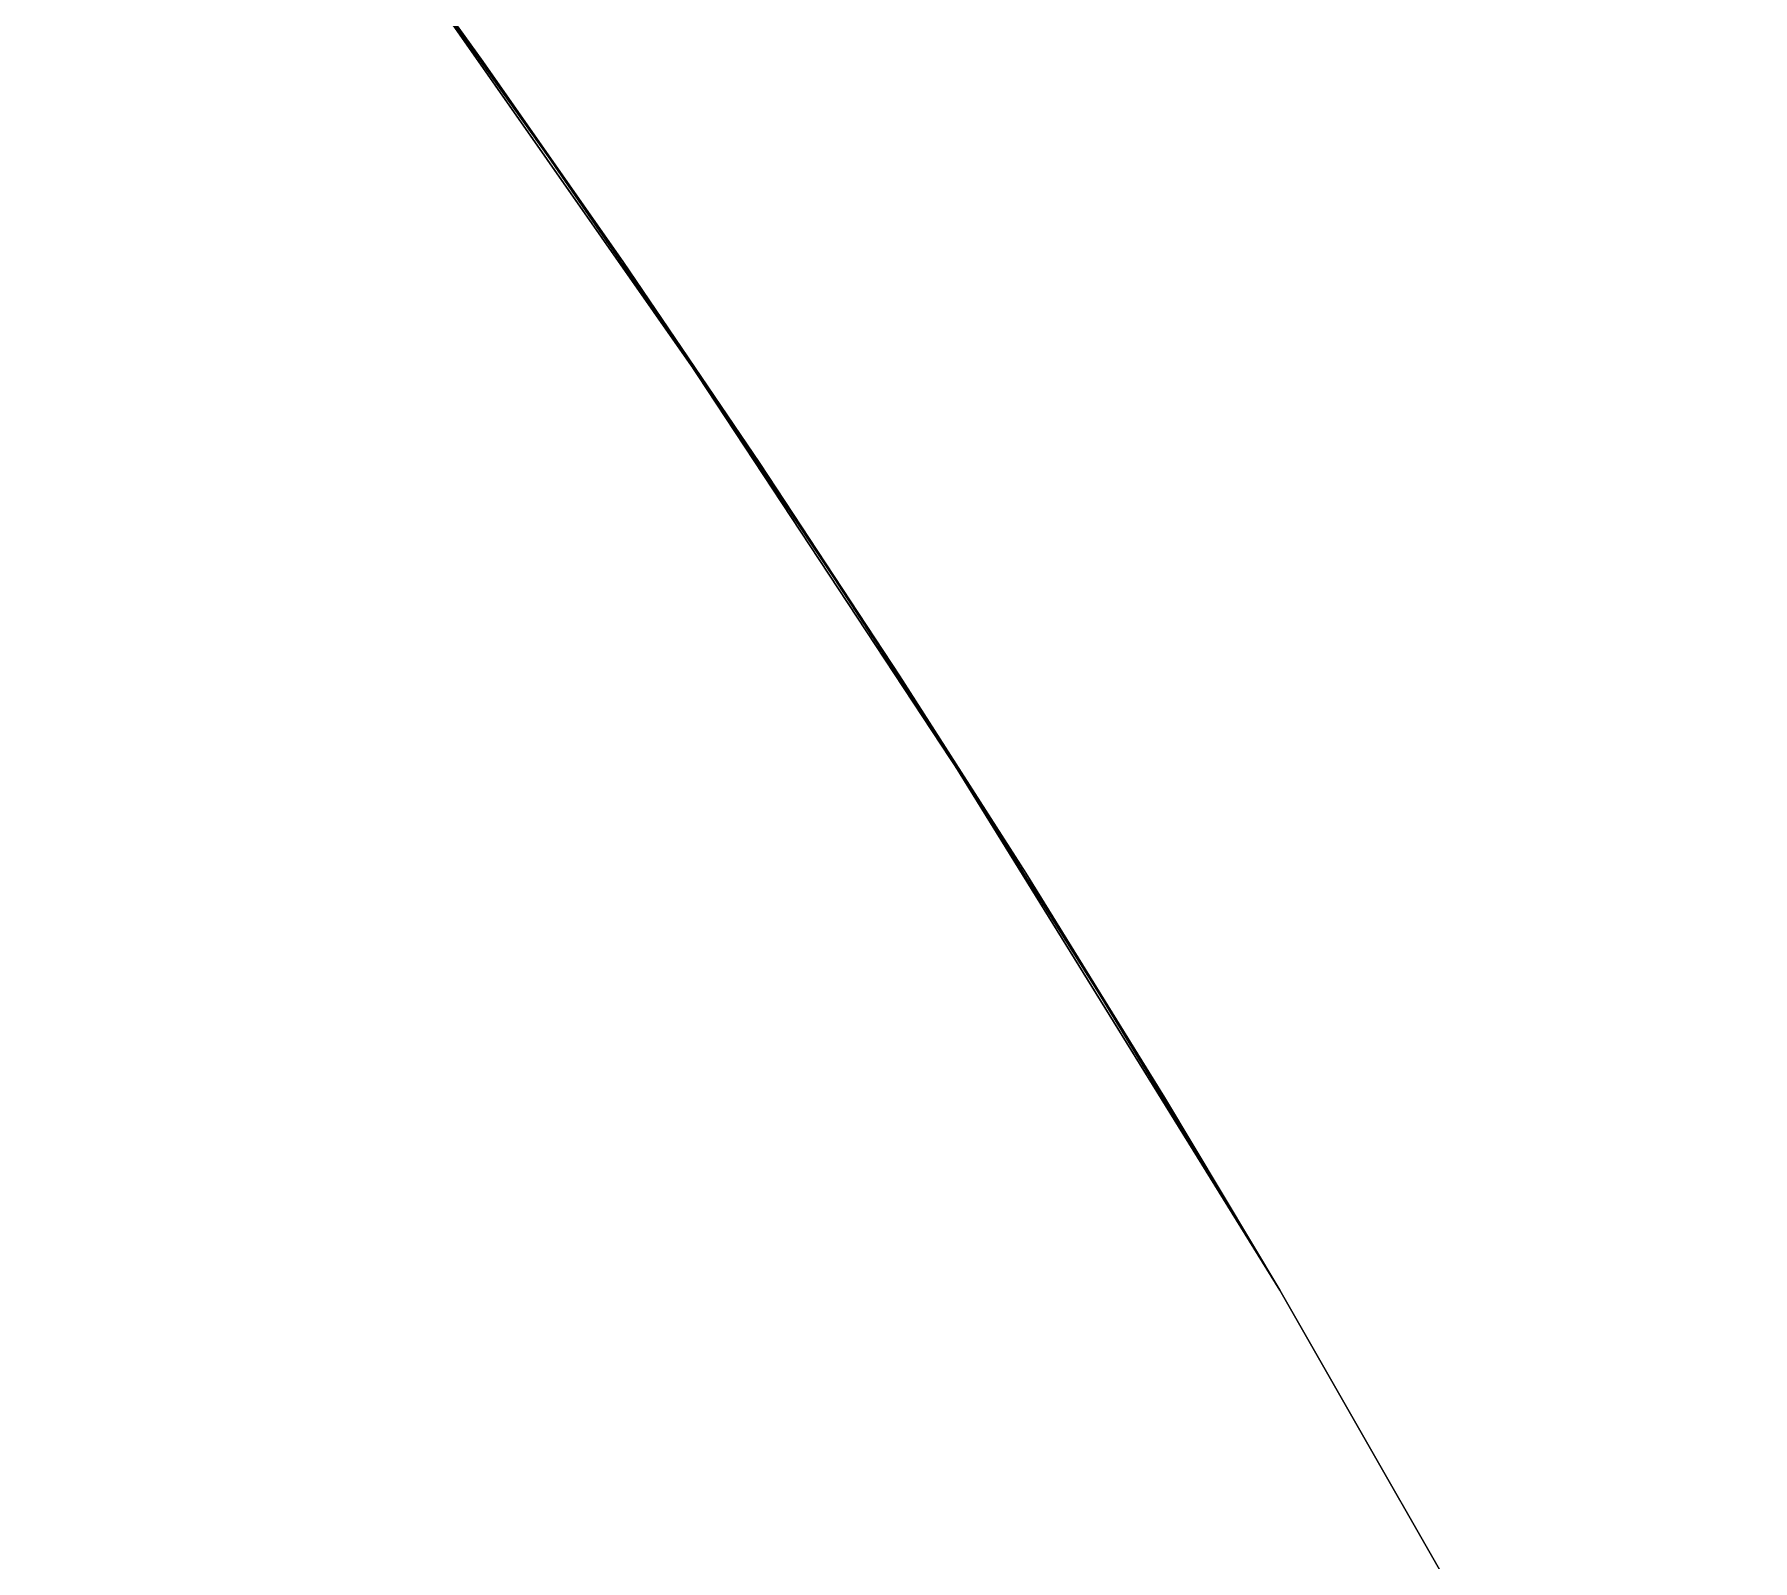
# Model space of a CAD drawing. Header units: metres. Extents: x -17.5 to 17.5, y -17.5 to 17.5.
# Drawn here: x 13.82 to 15.544, y 8.625 to 10.157 of the extents above; entities that cross this region are included whole.
import ezdxf

# ---------------------------------------------------------------- set-up
doc = ezdxf.new("R2010")
doc.units = ezdxf.units.M

msp = doc.modelspace()

# ---------------------------------------------------------------- meshes
at = {"layer": '10', "color": 1}
mesh = msp.add_polyface(dxfattribs=at)
corners = [(13.9806, 10.5259, -20), (13.9806, 10.5259, -19.5), (14.2699, 10.1302, -19.5), (14.2699, 10.1302, -20), (13.9806, 10.5259, -19), (14.2699, 10.1302, -19), (13.9806, 10.5259, -18.5), (14.2699, 10.1302, -18.5), (13.9806, 10.5259, -18), (14.2699, 10.1302, -18), (13.9806, 10.5259, -17.5), (14.2699, 10.1302, -17.5), (13.9806, 10.5259, -17), (14.2699, 10.1302, -17), (13.9806, 10.5259, -16.5), (14.2699, 10.1302, -16.5), (13.9806, 10.5259, -16), (14.2699, 10.1302, -16), (14.1208, 10.337, -15.5), (13.8197, 10.7361, -15.5), (14.1208, 10.337, -15), (13.8197, 10.7361, -15), (14.1208, 10.337, -14.5), (13.8197, 10.7361, -14.5), (14.1208, 10.337, -14), (13.8197, 10.7361, -14), (14.1208, 10.337, -13.5), (13.8197, 10.7361, -13.5), (14.1208, 10.337, -13), (13.8197, 10.7361, -13), (14.1208, 10.337, -12.5), (13.8197, 10.7361, -12.5), (14.1208, 10.337, -12), (13.8197, 10.7361, -12), (14.1208, 10.337, -11.5), (13.8197, 10.7361, -11.5), (14.1208, 10.337, -11), (13.8197, 10.7361, -11), (14.1208, 10.337, -10.5), (13.8197, 10.7361, -10.5), (14.1208, 10.337, -10), (13.8197, 10.7361, -10), (14.1208, 10.337, -9.5), (13.8197, 10.7361, -9.5), (14.1208, 10.337, -9), (13.8197, 10.7361, -9), (14.1208, 10.337, -8.5), (13.8197, 10.7361, -8.5), (14.1208, 10.337, -8), (13.8197, 10.7361, -8), (14.1208, 10.337, -7.5), (13.8197, 10.7361, -7.5), (14.1208, 10.337, -7), (13.8197, 10.7361, -7), (14.1208, 10.337, -6.5), (13.8197, 10.7361, -6.5), (14.1208, 10.337, -6), (13.8197, 10.7361, -6), (14.1208, 10.337, -5.5), (13.8197, 10.7361, -5.5), (14.1208, 10.337, -5), (13.8197, 10.7361, -5), (14.1208, 10.337, -4.5), (13.8197, 10.7361, -4.5), (14.1208, 10.337, -4), (13.8197, 10.7361, -4), (14.1208, 10.337, -3.5), (13.8197, 10.7361, -3.5), (14.1208, 10.337, -3), (13.8197, 10.7361, -3), (14.1208, 10.337, -2.5), (13.8197, 10.7361, -2.5), (14.1208, 10.337, -2), (13.8197, 10.7361, -2), (14.1208, 10.337, -1.5), (14.1208, 10.337, 15), (14.1208, 10.337, 15.5), (14.4103, 9.9293, 15.5), (13.9806, 10.5259, 16), (13.9806, 10.5259, 16.5), (14.2699, 10.1302, 16.5), (14.2699, 10.1302, 16), (13.9806, 10.5259, 17), (14.2699, 10.1302, 17), (13.9806, 10.5259, 17.5), (14.2699, 10.1302, 17.5), (13.9806, 10.5259, 18), (14.2699, 10.1302, 18), (13.9806, 10.5259, 18.5), (14.2699, 10.1302, 18.5), (13.9806, 10.5259, 19), (14.2699, 10.1302, 19), (13.9806, 10.5259, 19.5), (14.2699, 10.1302, 19.5), (13.9806, 10.5259, 20), (14.2699, 10.1302, 20), (13.8197, 10.7361, 15.5)]
mesh.append_faces([[corners[k] for k in face] for face in [(0, 1, 2), (3, 0, 2), (1, 4, 5), (2, 1, 5), (4, 6, 7), (5, 4, 7), (6, 8, 9), (7, 6, 9), (8, 10, 11), (9, 8, 11), (10, 12, 13), (11, 10, 13), (12, 14, 15), (13, 12, 15), (14, 16, 17), (15, 14, 17), (18, 19, 20), (20, 21, 22), (22, 23, 24), (24, 25, 26), (26, 27, 28), (28, 29, 30), (30, 31, 32), (32, 33, 34), (34, 35, 36), (36, 37, 38), (38, 39, 40), (40, 41, 42), (42, 43, 44), (44, 45, 46), (46, 47, 48), (48, 49, 50), (50, 51, 52), (52, 53, 54), (54, 55, 56), (56, 57, 58), (58, 59, 60), (60, 61, 62), (62, 63, 64), (64, 65, 66), (66, 67, 68), (68, 69, 70), (70, 71, 72), (72, 73, 74), (75, 76, 77), (78, 79, 80), (81, 78, 80), (79, 82, 83), (80, 79, 83), (82, 84, 85), (83, 82, 85), (84, 86, 87), (85, 84, 87), (86, 88, 89), (87, 86, 89), (88, 90, 91), (89, 88, 91), (90, 92, 93), (91, 90, 93), (92, 94, 95), (93, 92, 95), (17, 16, 18), (76, 96, 81), (96, 78, 81)]], dxfattribs={"color": 1})
mesh = msp.add_polyface(dxfattribs=at)
corners = [(14.4103, 9.9293, -15.5), (14.1208, 10.337, -15.5), (14.4103, 9.9293, -15), (14.1208, 10.337, -15), (14.4103, 9.9293, -14.5), (14.1208, 10.337, -14.5), (14.4103, 9.9293, -14), (14.1208, 10.337, -14), (14.4103, 9.9293, -13.5), (14.1208, 10.337, -13.5), (14.4103, 9.9293, -13), (14.1208, 10.337, -13), (14.4103, 9.9293, -12.5), (14.1208, 10.337, -12.5), (14.4103, 9.9293, -12), (14.1208, 10.337, -12), (14.4103, 9.9293, -11.5), (14.1208, 10.337, -11.5), (14.4103, 9.9293, -11), (14.1208, 10.337, -11), (14.4103, 9.9293, -10.5), (14.1208, 10.337, -10.5), (14.4103, 9.9293, -10), (14.1208, 10.337, -10), (14.4103, 9.9293, -9.5), (14.1208, 10.337, -9.5), (14.4103, 9.9293, -9), (14.1208, 10.337, -9), (14.4103, 9.9293, -8.5), (14.1208, 10.337, -8.5), (14.4103, 9.9293, -8), (14.1208, 10.337, -8), (14.4103, 9.9293, -7.5), (14.1208, 10.337, -7.5), (14.4103, 9.9293, -7), (14.1208, 10.337, -7), (14.4103, 9.9293, -6.5), (14.1208, 10.337, -6.5), (14.4103, 9.9293, -6), (14.1208, 10.337, -6), (14.4103, 9.9293, -5.5), (14.1208, 10.337, -5.5), (14.4103, 9.9293, -5), (14.1208, 10.337, -5), (14.4103, 9.9293, -4.5), (14.1208, 10.337, -4.5), (14.4103, 9.9293, -4), (14.1208, 10.337, -4), (14.4103, 9.9293, -3.5), (14.1208, 10.337, -3.5), (14.4103, 9.9293, -3), (14.1208, 10.337, -3), (14.4103, 9.9293, -2.5), (14.1208, 10.337, -2.5), (14.4103, 9.9293, -2), (14.1208, 10.337, -2), (14.4103, 9.9293, -1.5), (14.1208, 10.337, -1.5), (14.4103, 9.9293, -1), (14.1208, 10.337, -1), (14.4103, 9.9293, -0.5), (14.1208, 10.337, -0.5), (14.4103, 9.9293), (14.1208, 10.337), (14.4103, 9.9293, 0.5), (14.1208, 10.337, 0.5), (14.4103, 9.9293, 1), (14.1208, 10.337, 1), (14.4103, 9.9293, 1.5), (14.1208, 10.337, 1.5), (14.4103, 9.9293, 2), (14.1208, 10.337, 2), (14.4103, 9.9293, 2.5), (14.1208, 10.337, 2.5), (14.4103, 9.9293, 3), (14.1208, 10.337, 3), (14.4103, 9.9293, 3.5), (14.1208, 10.337, 3.5), (14.4103, 9.9293, 4), (14.1208, 10.337, 4), (14.4103, 9.9293, 4.5), (14.1208, 10.337, 4.5), (14.4103, 9.9293, 5), (14.1208, 10.337, 5), (14.4103, 9.9293, 5.5), (14.1208, 10.337, 5.5), (14.4103, 9.9293, 6), (14.1208, 10.337, 6), (14.4103, 9.9293, 6.5), (14.1208, 10.337, 6.5), (14.4103, 9.9293, 7), (14.1208, 10.337, 7), (14.4103, 9.9293, 7.5), (14.1208, 10.337, 7.5), (14.4103, 9.9293, 8), (14.1208, 10.337, 8), (14.4103, 9.9293, 8.5), (14.1208, 10.337, 8.5), (14.4103, 9.9293, 9), (14.1208, 10.337, 9), (14.4103, 9.9293, 9.5), (14.1208, 10.337, 9.5), (14.4103, 9.9293, 10), (14.1208, 10.337, 10), (14.4103, 9.9293, 10.5), (14.1208, 10.337, 10.5), (14.4103, 9.9293, 11), (14.1208, 10.337, 11), (14.4103, 9.9293, 11.5), (14.1208, 10.337, 11.5), (14.4103, 9.9293, 12), (14.1208, 10.337, 12), (14.4103, 9.9293, 12.5), (14.1208, 10.337, 12.5), (14.4103, 9.9293, 13), (14.1208, 10.337, 13), (14.4103, 9.9293, 13.5), (14.1208, 10.337, 13.5), (14.4103, 9.9293, 14), (14.2699, 10.1302, 18.5), (14.2699, 10.1302, 19), (14.548, 9.7266, 19), (14.2699, 10.1302, 19.5), (14.548, 9.7266, 19.5), (14.2699, 10.1302, 20), (14.548, 9.7266, 20), (14.4103, 9.9293, 15.5), (14.1208, 10.337, 15.5), (14.548, 9.7266, 16), (14.2699, 10.1302, 16)]
mesh.append_faces([[corners[k] for k in face] for face in [(0, 1, 2), (2, 3, 4), (4, 5, 6), (6, 7, 8), (8, 9, 10), (10, 11, 12), (12, 13, 14), (14, 15, 16), (16, 17, 18), (18, 19, 20), (20, 21, 22), (22, 23, 24), (24, 25, 26), (26, 27, 28), (28, 29, 30), (30, 31, 32), (32, 33, 34), (34, 35, 36), (36, 37, 38), (38, 39, 40), (40, 41, 42), (42, 43, 44), (44, 45, 46), (46, 47, 48), (48, 49, 50), (50, 51, 52), (52, 53, 54), (54, 55, 56), (56, 57, 58), (58, 59, 60), (60, 61, 62), (62, 63, 64), (64, 65, 66), (66, 67, 68), (68, 69, 70), (70, 71, 72), (72, 73, 74), (74, 75, 76), (76, 77, 78), (78, 79, 80), (80, 81, 82), (82, 83, 84), (84, 85, 86), (86, 87, 88), (88, 89, 90), (90, 91, 92), (92, 93, 94), (94, 95, 96), (96, 97, 98), (98, 99, 100), (100, 101, 102), (102, 103, 104), (104, 105, 106), (106, 107, 108), (108, 109, 110), (110, 111, 112), (112, 113, 114), (114, 115, 116), (116, 117, 118), (119, 120, 121), (120, 122, 123), (122, 124, 125), (126, 127, 128), (127, 129, 128)]], dxfattribs={"color": 1})
mesh = msp.add_polyface(dxfattribs=at)
corners = [(14.1208, 10.337, -15.5), (14.1208, 10.337, -15), (14.4103, 9.9293, -15), (14.1208, 10.337, -14.5), (14.4103, 9.9293, -14.5), (14.1208, 10.337, -14), (14.4103, 9.9293, -14), (14.1208, 10.337, -13.5), (14.4103, 9.9293, -13.5), (14.1208, 10.337, -13), (14.4103, 9.9293, -13), (14.1208, 10.337, -12.5), (14.4103, 9.9293, -12.5), (14.1208, 10.337, -12), (14.4103, 9.9293, -12), (14.1208, 10.337, -11.5), (14.4103, 9.9293, -11.5), (14.1208, 10.337, -11), (14.4103, 9.9293, -11), (14.1208, 10.337, -10.5), (14.4103, 9.9293, -10.5), (14.1208, 10.337, -10), (14.4103, 9.9293, -10), (14.1208, 10.337, -9.5), (14.4103, 9.9293, -9.5), (14.1208, 10.337, -9), (14.4103, 9.9293, -9), (14.1208, 10.337, -8.5), (14.4103, 9.9293, -8.5), (14.1208, 10.337, -8), (14.4103, 9.9293, -8), (14.1208, 10.337, -7.5), (14.4103, 9.9293, -7.5), (14.1208, 10.337, -7), (14.4103, 9.9293, -7), (14.1208, 10.337, -6.5), (14.4103, 9.9293, -6.5), (14.1208, 10.337, -6), (14.4103, 9.9293, -6), (14.1208, 10.337, -5.5), (14.4103, 9.9293, -5.5), (14.1208, 10.337, -5), (14.4103, 9.9293, -5), (14.1208, 10.337, -4.5), (14.4103, 9.9293, -4.5), (14.1208, 10.337, -4), (14.4103, 9.9293, -4), (14.1208, 10.337, -3.5), (14.4103, 9.9293, -3.5), (14.1208, 10.337, -3), (14.4103, 9.9293, -3), (14.1208, 10.337, -2.5), (14.4103, 9.9293, -2.5), (14.1208, 10.337, -2), (14.4103, 9.9293, -2), (14.1208, 10.337, -1.5), (14.4103, 9.9293, -1.5), (14.4103, 9.9293, 14), (14.1208, 10.337, 14), (14.4103, 9.9293, 14.5), (14.1208, 10.337, 14.5), (14.4103, 9.9293, 15), (14.1208, 10.337, 15), (14.4103, 9.9293, 15.5), (14.2699, 10.1302, -16), (14.4103, 9.9293, -15.5)]
mesh.append_faces([[corners[k] for k in face] for face in [(0, 1, 2), (1, 3, 4), (3, 5, 6), (5, 7, 8), (7, 9, 10), (9, 11, 12), (11, 13, 14), (13, 15, 16), (15, 17, 18), (17, 19, 20), (19, 21, 22), (21, 23, 24), (23, 25, 26), (25, 27, 28), (27, 29, 30), (29, 31, 32), (31, 33, 34), (33, 35, 36), (35, 37, 38), (37, 39, 40), (39, 41, 42), (41, 43, 44), (43, 45, 46), (45, 47, 48), (47, 49, 50), (49, 51, 52), (51, 53, 54), (53, 55, 56), (57, 58, 59), (59, 60, 61), (61, 62, 63), (64, 0, 65)]], dxfattribs={"color": 1})
mesh = msp.add_polyface(dxfattribs=at)
corners = [(14.1208, 10.337, -1.5), (14.1208, 10.337, -1), (14.4103, 9.9293, -1), (14.1208, 10.337, -0.5), (14.4103, 9.9293, -0.5), (14.1208, 10.337), (14.4103, 9.9293), (14.1208, 10.337, 0.5), (14.4103, 9.9293, 0.5), (14.1208, 10.337, 1), (14.4103, 9.9293, 1), (14.1208, 10.337, 1.5), (14.4103, 9.9293, 1.5), (14.1208, 10.337, 2), (14.4103, 9.9293, 2), (14.1208, 10.337, 2.5), (14.4103, 9.9293, 2.5), (14.1208, 10.337, 3), (14.4103, 9.9293, 3), (14.1208, 10.337, 3.5), (14.4103, 9.9293, 3.5), (14.1208, 10.337, 4), (14.4103, 9.9293, 4), (14.1208, 10.337, 4.5), (14.4103, 9.9293, 4.5), (14.1208, 10.337, 5), (14.4103, 9.9293, 5), (14.1208, 10.337, 5.5), (14.4103, 9.9293, 5.5), (14.1208, 10.337, 6), (14.4103, 9.9293, 6), (14.1208, 10.337, 6.5), (14.4103, 9.9293, 6.5), (14.1208, 10.337, 7), (14.4103, 9.9293, 7), (14.1208, 10.337, 7.5), (14.4103, 9.9293, 7.5), (14.1208, 10.337, 8), (14.4103, 9.9293, 8), (14.1208, 10.337, 8.5), (14.4103, 9.9293, 8.5), (14.1208, 10.337, 9), (14.4103, 9.9293, 9), (14.1208, 10.337, 9.5), (14.4103, 9.9293, 9.5), (14.1208, 10.337, 10), (14.4103, 9.9293, 10), (14.1208, 10.337, 10.5), (14.4103, 9.9293, 10.5), (14.1208, 10.337, 11), (14.4103, 9.9293, 11), (14.1208, 10.337, 11.5), (14.4103, 9.9293, 11.5), (14.1208, 10.337, 12), (14.4103, 9.9293, 12), (14.1208, 10.337, 12.5), (14.4103, 9.9293, 12.5), (14.1208, 10.337, 13), (14.4103, 9.9293, 13), (14.1208, 10.337, 13.5), (14.4103, 9.9293, 13.5), (14.1208, 10.337, 14), (14.4103, 9.9293, 14), (14.1208, 10.337, 14.5), (14.4103, 9.9293, 14.5), (14.1208, 10.337, 15), (14.4103, 9.9293, 15)]
mesh.append_faces([[corners[k] for k in face] for face in [(0, 1, 2), (1, 3, 4), (3, 5, 6), (5, 7, 8), (7, 9, 10), (9, 11, 12), (11, 13, 14), (13, 15, 16), (15, 17, 18), (17, 19, 20), (19, 21, 22), (21, 23, 24), (23, 25, 26), (25, 27, 28), (27, 29, 30), (29, 31, 32), (31, 33, 34), (33, 35, 36), (35, 37, 38), (37, 39, 40), (39, 41, 42), (41, 43, 44), (43, 45, 46), (45, 47, 48), (47, 49, 50), (49, 51, 52), (51, 53, 54), (53, 55, 56), (55, 57, 58), (57, 59, 60), (59, 61, 62), (61, 63, 64), (63, 65, 66)]], dxfattribs={"color": 1})
mesh = msp.add_polyface(dxfattribs=at)
corners = [(14.2699, 10.1302, -20), (14.2699, 10.1302, -19.5), (14.548, 9.7266, -19.5), (14.548, 9.7266, -20), (14.2699, 10.1302, -19), (14.548, 9.7266, -19), (14.2699, 10.1302, -18.5), (14.548, 9.7266, -18.5), (14.2699, 10.1302, -18), (14.548, 9.7266, -18), (14.2699, 10.1302, -17.5), (14.548, 9.7266, -17.5), (14.2699, 10.1302, -17), (14.548, 9.7266, -17), (14.2699, 10.1302, -16.5), (14.548, 9.7266, -16.5), (14.2699, 10.1302, -16), (14.548, 9.7266, -16), (14.4103, 9.9293, 14), (14.4103, 9.9293, 14.5), (14.6881, 9.5136, 14.5), (14.4103, 9.9293, 15), (14.6881, 9.5136, 15), (14.4103, 9.9293, 15.5), (14.6881, 9.5136, 15.5), (14.2699, 10.1302, 16), (14.2699, 10.1302, 16.5), (14.548, 9.7266, 16.5), (14.548, 9.7266, 16), (14.2699, 10.1302, 17), (14.548, 9.7266, 17), (14.2699, 10.1302, 17.5), (14.548, 9.7266, 17.5), (14.2699, 10.1302, 18), (14.548, 9.7266, 18), (14.2699, 10.1302, 18.5), (14.548, 9.7266, 18.5), (14.548, 9.7266, 19), (14.2699, 10.1302, 19), (14.548, 9.7266, 19.5), (14.2699, 10.1302, 19.5), (14.548, 9.7266, 20), (14.4103, 9.9293, -15.5)]
mesh.append_faces([[corners[k] for k in face] for face in [(0, 1, 2), (3, 0, 2), (1, 4, 5), (2, 1, 5), (4, 6, 7), (5, 4, 7), (6, 8, 9), (7, 6, 9), (8, 10, 11), (9, 8, 11), (10, 12, 13), (11, 10, 13), (12, 14, 15), (13, 12, 15), (14, 16, 17), (15, 14, 17), (18, 19, 20), (19, 21, 22), (21, 23, 24), (25, 26, 27), (28, 25, 27), (26, 29, 30), (27, 26, 30), (29, 31, 32), (30, 29, 32), (31, 33, 34), (32, 31, 34), (33, 35, 36), (34, 33, 36), (36, 35, 37), (37, 38, 39), (39, 40, 41), (17, 16, 42)]], dxfattribs={"color": 1})
mesh = msp.add_polyface(dxfattribs=at)
corners = [(14.548, 9.7266, -20), (14.548, 9.7266, -19.5), (14.8147, 9.3153, -19.5), (14.8147, 9.3153, -20), (14.548, 9.7266, -19), (14.8147, 9.3153, -19), (14.548, 9.7266, -18.5), (14.8147, 9.3153, -18.5), (14.548, 9.7266, -18), (14.8147, 9.3153, -18), (14.548, 9.7266, -17.5), (14.8147, 9.3153, -17.5), (14.548, 9.7266, -17), (14.8147, 9.3153, -17), (14.548, 9.7266, -16.5), (14.8147, 9.3153, -16.5), (14.548, 9.7266, -16), (14.8147, 9.3153, -16), (14.6881, 9.5136, 13.5), (14.6881, 9.5136, 14), (14.9539, 9.0901, 14), (14.6881, 9.5136, 14.5), (14.9539, 9.0901, 14.5), (14.6881, 9.5136, 15), (14.9539, 9.0901, 15), (14.6881, 9.5136, 15.5), (14.9539, 9.0901, 15.5), (14.548, 9.7266, 16), (14.548, 9.7266, 16.5), (14.8147, 9.3153, 16.5), (14.8147, 9.3153, 16), (14.548, 9.7266, 17), (14.8147, 9.3153, 17), (14.8147, 9.3153, 17.5), (14.548, 9.7266, 17.5), (14.8147, 9.3153, 18), (14.548, 9.7266, 18), (14.8147, 9.3153, 18.5), (14.548, 9.7266, 18.5), (14.8147, 9.3153, 19), (14.548, 9.7266, 19), (14.8147, 9.3153, 19.5), (14.548, 9.7266, 19.5), (14.8147, 9.3153, 20), (14.6881, 9.5136, -15.5), (14.4103, 9.9293, 15.5)]
mesh.append_faces([[corners[k] for k in face] for face in [(0, 1, 2), (3, 0, 2), (1, 4, 5), (2, 1, 5), (4, 6, 7), (5, 4, 7), (6, 8, 9), (7, 6, 9), (8, 10, 11), (9, 8, 11), (10, 12, 13), (11, 10, 13), (12, 14, 15), (13, 12, 15), (14, 16, 17), (15, 14, 17), (18, 19, 20), (19, 21, 22), (21, 23, 24), (23, 25, 26), (27, 28, 29), (30, 27, 29), (28, 31, 32), (29, 28, 32), (32, 31, 33), (33, 34, 35), (35, 36, 37), (37, 38, 39), (39, 40, 41), (41, 42, 43), (17, 16, 44), (25, 45, 30)]], dxfattribs={"color": 1})
mesh = msp.add_polyface(dxfattribs=at)
corners = [(14.6881, 9.5136, -15.5), (14.4103, 9.9293, -15.5), (14.6881, 9.5136, -15), (14.4103, 9.9293, -15), (14.6881, 9.5136, -14.5), (14.4103, 9.9293, -14.5), (14.6881, 9.5136, -14), (14.4103, 9.9293, -14), (14.6881, 9.5136, -13.5), (14.4103, 9.9293, -13.5), (14.6881, 9.5136, -13), (14.4103, 9.9293, -13), (14.6881, 9.5136, -12.5), (14.4103, 9.9293, -12.5), (14.6881, 9.5136, -12), (14.4103, 9.9293, -12), (14.6881, 9.5136, -11.5), (14.4103, 9.9293, -11.5), (14.6881, 9.5136, -11), (14.4103, 9.9293, -11), (14.6881, 9.5136, -10.5), (14.4103, 9.9293, -10.5), (14.6881, 9.5136, -10), (14.4103, 9.9293, -10), (14.6881, 9.5136, -9.5), (14.4103, 9.9293, -9.5), (14.6881, 9.5136, -9), (14.4103, 9.9293, -9), (14.6881, 9.5136, -8.5), (14.4103, 9.9293, -8.5), (14.6881, 9.5136, -8), (14.4103, 9.9293, -8), (14.6881, 9.5136, -7.5), (14.4103, 9.9293, -7.5), (14.6881, 9.5136, -7), (14.4103, 9.9293, -7), (14.6881, 9.5136, -6.5), (14.4103, 9.9293, -6.5), (14.6881, 9.5136, -6), (14.4103, 9.9293, -6), (14.6881, 9.5136, -5.5), (14.4103, 9.9293, -5.5), (14.6881, 9.5136, -5), (14.4103, 9.9293, -5), (14.6881, 9.5136, -4.5), (14.4103, 9.9293, -4.5), (14.6881, 9.5136, -4), (14.4103, 9.9293, -4), (14.6881, 9.5136, -3.5), (14.4103, 9.9293, -3.5), (14.6881, 9.5136, -3), (14.4103, 9.9293, -3), (14.6881, 9.5136, -2.5), (14.4103, 9.9293, -2.5), (14.6881, 9.5136, -2), (14.548, 9.7266, 17), (14.548, 9.7266, 17.5), (14.8147, 9.3153, 17.5), (14.548, 9.7266, 18), (14.8147, 9.3153, 18), (14.548, 9.7266, 18.5), (14.8147, 9.3153, 18.5), (14.548, 9.7266, 19), (14.8147, 9.3153, 19), (14.548, 9.7266, 19.5), (14.8147, 9.3153, 19.5), (14.548, 9.7266, 20), (14.8147, 9.3153, 20)]
mesh.append_faces([[corners[k] for k in face] for face in [(0, 1, 2), (2, 3, 4), (4, 5, 6), (6, 7, 8), (8, 9, 10), (10, 11, 12), (12, 13, 14), (14, 15, 16), (16, 17, 18), (18, 19, 20), (20, 21, 22), (22, 23, 24), (24, 25, 26), (26, 27, 28), (28, 29, 30), (30, 31, 32), (32, 33, 34), (34, 35, 36), (36, 37, 38), (38, 39, 40), (40, 41, 42), (42, 43, 44), (44, 45, 46), (46, 47, 48), (48, 49, 50), (50, 51, 52), (52, 53, 54), (55, 56, 57), (56, 58, 59), (58, 60, 61), (60, 62, 63), (62, 64, 65), (64, 66, 67)]], dxfattribs={"color": 1})
mesh = msp.add_polyface(dxfattribs=at)
corners = [(14.4103, 9.9293, -15.5), (14.4103, 9.9293, -15), (14.6881, 9.5136, -15), (14.4103, 9.9293, -14.5), (14.6881, 9.5136, -14.5), (14.4103, 9.9293, -14), (14.6881, 9.5136, -14), (14.4103, 9.9293, -13.5), (14.6881, 9.5136, -13.5), (14.4103, 9.9293, -13), (14.6881, 9.5136, -13), (14.4103, 9.9293, -12.5), (14.6881, 9.5136, -12.5), (14.4103, 9.9293, -12), (14.6881, 9.5136, -12), (14.4103, 9.9293, -11.5), (14.6881, 9.5136, -11.5), (14.4103, 9.9293, -11), (14.6881, 9.5136, -11), (14.4103, 9.9293, -10.5), (14.6881, 9.5136, -10.5), (14.4103, 9.9293, -10), (14.6881, 9.5136, -10), (14.4103, 9.9293, -9.5), (14.6881, 9.5136, -9.5), (14.4103, 9.9293, -9), (14.6881, 9.5136, -9), (14.4103, 9.9293, -8.5), (14.6881, 9.5136, -8.5), (14.4103, 9.9293, -8), (14.6881, 9.5136, -8), (14.4103, 9.9293, -7.5), (14.6881, 9.5136, -7.5), (14.4103, 9.9293, -7), (14.6881, 9.5136, -7), (14.4103, 9.9293, -6.5), (14.6881, 9.5136, -6.5), (14.4103, 9.9293, -6), (14.6881, 9.5136, -6), (14.4103, 9.9293, -5.5), (14.6881, 9.5136, -5.5), (14.4103, 9.9293, -5), (14.6881, 9.5136, -5), (14.4103, 9.9293, -4.5), (14.6881, 9.5136, -4.5), (14.4103, 9.9293, -4), (14.6881, 9.5136, -4), (14.4103, 9.9293, -3.5), (14.6881, 9.5136, -3.5), (14.4103, 9.9293, -3), (14.6881, 9.5136, -3), (14.4103, 9.9293, -2.5), (14.6881, 9.5136, -2.5), (14.4103, 9.9293, -2), (14.6881, 9.5136, -2), (14.6881, 9.5136, -1.5), (14.4103, 9.9293, -1.5), (14.6881, 9.5136, -1), (14.4103, 9.9293, -1), (14.6881, 9.5136, -0.5), (14.4103, 9.9293, -0.5), (14.6881, 9.5136), (14.4103, 9.9293), (14.6881, 9.5136, 0.5), (14.4103, 9.9293, 0.5), (14.6881, 9.5136, 1), (14.4103, 9.9293, 1), (14.6881, 9.5136, 1.5), (14.4103, 9.9293, 1.5), (14.6881, 9.5136, 2), (14.4103, 9.9293, 2), (14.6881, 9.5136, 2.5), (14.4103, 9.9293, 2.5), (14.6881, 9.5136, 3), (14.4103, 9.9293, 3), (14.6881, 9.5136, 3.5), (14.4103, 9.9293, 3.5), (14.6881, 9.5136, 4), (14.4103, 9.9293, 4), (14.6881, 9.5136, 4.5), (14.4103, 9.9293, 4.5), (14.6881, 9.5136, 5), (14.4103, 9.9293, 5), (14.6881, 9.5136, 5.5), (14.4103, 9.9293, 5.5), (14.6881, 9.5136, 6), (14.4103, 9.9293, 6), (14.6881, 9.5136, 6.5), (14.4103, 9.9293, 6.5), (14.6881, 9.5136, 7), (14.4103, 9.9293, 7), (14.6881, 9.5136, 7.5), (14.4103, 9.9293, 7.5), (14.6881, 9.5136, 8), (14.4103, 9.9293, 8), (14.6881, 9.5136, 8.5), (14.4103, 9.9293, 8.5), (14.6881, 9.5136, 9), (14.4103, 9.9293, 9), (14.6881, 9.5136, 9.5), (14.4103, 9.9293, 9.5), (14.6881, 9.5136, 10), (14.4103, 9.9293, 10), (14.6881, 9.5136, 10.5), (14.4103, 9.9293, 10.5), (14.6881, 9.5136, 11), (14.4103, 9.9293, 11), (14.6881, 9.5136, 11.5), (14.4103, 9.9293, 11.5), (14.6881, 9.5136, 12), (14.4103, 9.9293, 12), (14.6881, 9.5136, 12.5), (14.4103, 9.9293, 12.5), (14.6881, 9.5136, 13), (14.4103, 9.9293, 13), (14.6881, 9.5136, 13.5), (14.4103, 9.9293, 13.5), (14.6881, 9.5136, 14), (14.4103, 9.9293, 14), (14.6881, 9.5136, 14.5), (14.4103, 9.9293, 14.5), (14.6881, 9.5136, 15), (14.4103, 9.9293, 15), (14.6881, 9.5136, 15.5), (14.548, 9.7266, -16), (14.6881, 9.5136, -15.5), (14.4103, 9.9293, 15.5), (14.548, 9.7266, 16), (14.8147, 9.3153, 16)]
mesh.append_faces([[corners[k] for k in face] for face in [(0, 1, 2), (1, 3, 4), (3, 5, 6), (5, 7, 8), (7, 9, 10), (9, 11, 12), (11, 13, 14), (13, 15, 16), (15, 17, 18), (17, 19, 20), (19, 21, 22), (21, 23, 24), (23, 25, 26), (25, 27, 28), (27, 29, 30), (29, 31, 32), (31, 33, 34), (33, 35, 36), (35, 37, 38), (37, 39, 40), (39, 41, 42), (41, 43, 44), (43, 45, 46), (45, 47, 48), (47, 49, 50), (49, 51, 52), (51, 53, 54), (54, 53, 55), (55, 56, 57), (57, 58, 59), (59, 60, 61), (61, 62, 63), (63, 64, 65), (65, 66, 67), (67, 68, 69), (69, 70, 71), (71, 72, 73), (73, 74, 75), (75, 76, 77), (77, 78, 79), (79, 80, 81), (81, 82, 83), (83, 84, 85), (85, 86, 87), (87, 88, 89), (89, 90, 91), (91, 92, 93), (93, 94, 95), (95, 96, 97), (97, 98, 99), (99, 100, 101), (101, 102, 103), (103, 104, 105), (105, 106, 107), (107, 108, 109), (109, 110, 111), (111, 112, 113), (113, 114, 115), (115, 116, 117), (117, 118, 119), (119, 120, 121), (121, 122, 123), (124, 0, 125), (126, 127, 128)]], dxfattribs={"color": 1})
mesh = msp.add_polyface(dxfattribs=at)
corners = [(14.4103, 9.9293, -2), (14.4103, 9.9293, -1.5), (14.6881, 9.5136, -1.5), (14.4103, 9.9293, -1), (14.6881, 9.5136, -1), (14.4103, 9.9293, -0.5), (14.6881, 9.5136, -0.5), (14.4103, 9.9293), (14.6881, 9.5136), (14.4103, 9.9293, 0.5), (14.6881, 9.5136, 0.5), (14.4103, 9.9293, 1), (14.6881, 9.5136, 1), (14.4103, 9.9293, 1.5), (14.6881, 9.5136, 1.5), (14.4103, 9.9293, 2), (14.6881, 9.5136, 2), (14.4103, 9.9293, 2.5), (14.6881, 9.5136, 2.5), (14.4103, 9.9293, 3), (14.6881, 9.5136, 3), (14.4103, 9.9293, 3.5), (14.6881, 9.5136, 3.5), (14.4103, 9.9293, 4), (14.6881, 9.5136, 4), (14.4103, 9.9293, 4.5), (14.6881, 9.5136, 4.5), (14.4103, 9.9293, 5), (14.6881, 9.5136, 5), (14.4103, 9.9293, 5.5), (14.6881, 9.5136, 5.5), (14.4103, 9.9293, 6), (14.6881, 9.5136, 6), (14.4103, 9.9293, 6.5), (14.6881, 9.5136, 6.5), (14.4103, 9.9293, 7), (14.6881, 9.5136, 7), (14.4103, 9.9293, 7.5), (14.6881, 9.5136, 7.5), (14.4103, 9.9293, 8), (14.6881, 9.5136, 8), (14.4103, 9.9293, 8.5), (14.6881, 9.5136, 8.5), (14.4103, 9.9293, 9), (14.6881, 9.5136, 9), (14.4103, 9.9293, 9.5), (14.6881, 9.5136, 9.5), (14.4103, 9.9293, 10), (14.6881, 9.5136, 10), (14.4103, 9.9293, 10.5), (14.6881, 9.5136, 10.5), (14.4103, 9.9293, 11), (14.6881, 9.5136, 11), (14.4103, 9.9293, 11.5), (14.6881, 9.5136, 11.5), (14.4103, 9.9293, 12), (14.6881, 9.5136, 12), (14.4103, 9.9293, 12.5), (14.6881, 9.5136, 12.5), (14.4103, 9.9293, 13), (14.6881, 9.5136, 13), (14.4103, 9.9293, 13.5), (14.6881, 9.5136, 13.5), (14.4103, 9.9293, 14), (14.6881, 9.5136, 14)]
mesh.append_faces([[corners[k] for k in face] for face in [(0, 1, 2), (1, 3, 4), (3, 5, 6), (5, 7, 8), (7, 9, 10), (9, 11, 12), (11, 13, 14), (13, 15, 16), (15, 17, 18), (17, 19, 20), (19, 21, 22), (21, 23, 24), (23, 25, 26), (25, 27, 28), (27, 29, 30), (29, 31, 32), (31, 33, 34), (33, 35, 36), (35, 37, 38), (37, 39, 40), (39, 41, 42), (41, 43, 44), (43, 45, 46), (45, 47, 48), (47, 49, 50), (49, 51, 52), (51, 53, 54), (53, 55, 56), (55, 57, 58), (57, 59, 60), (59, 61, 62), (61, 63, 64)]], dxfattribs={"color": 1})
mesh = msp.add_polyface(dxfattribs=at)
corners = [(15.0698, 8.8968, -20), (15.0698, 8.8968, -19.5), (15.313, 8.4712, -19.5), (15.313, 8.4712, -20), (14.8147, 9.3153, -20), (14.8147, 9.3153, -19.5), (15.0698, 8.8968, -19), (15.313, 8.4712, -19), (14.8147, 9.3153, -19), (15.0698, 8.8968, -18.5), (15.313, 8.4712, -18.5), (14.8147, 9.3153, -18.5), (15.0698, 8.8968, -18), (15.313, 8.4712, -18), (14.8147, 9.3153, -18), (15.0698, 8.8968, -17.5), (15.313, 8.4712, -17.5), (14.8147, 9.3153, -17.5), (15.0698, 8.8968, -17), (15.313, 8.4712, -17), (14.8147, 9.3153, -17), (15.0698, 8.8968, -16.5), (15.313, 8.4712, -16.5), (14.8147, 9.3153, -16.5), (15.0698, 8.8968, -16), (15.313, 8.4712, -16), (14.8147, 9.3153, -16), (15.0698, 8.8968, 16), (15.0698, 8.8968, 16.5), (15.313, 8.4712, 16.5), (15.313, 8.4712, 16), (14.8147, 9.3153, 16), (14.8147, 9.3153, 16.5), (15.0698, 8.8968, 17), (15.313, 8.4712, 17), (15.0698, 8.8968, 17.5), (15.313, 8.4712, 17.5), (14.8147, 9.3153, 17), (15.313, 8.4712, 18), (15.5443, 8.039, 18), (15.0698, 8.8968, 18), (14.8147, 9.3153, 17.5), (15.313, 8.4712, 18.5), (15.5443, 8.039, 18.5), (15.0698, 8.8968, 18.5), (14.8147, 9.3153, 18), (15.313, 8.4712, 19), (15.5443, 8.039, 19), (15.0698, 8.8968, 19), (14.8147, 9.3153, 18.5), (15.313, 8.4712, 19.5), (15.5443, 8.039, 19.5), (15.0698, 8.8968, 19.5), (14.8147, 9.3153, 19), (15.313, 8.4712, 20), (15.5443, 8.039, 20), (15.0698, 8.8968, 20), (14.8147, 9.3153, 19.5), (14.9539, 9.0901, -15.5), (14.9539, 9.0901, 15.5), (14.6881, 9.5136, 15.5)]
mesh.append_faces([[corners[k] for k in face] for face in [(0, 1, 2), (3, 0, 2), (4, 5, 1), (0, 4, 1), (1, 6, 7), (2, 1, 7), (5, 8, 6), (1, 5, 6), (6, 9, 10), (7, 6, 10), (8, 11, 9), (6, 8, 9), (9, 12, 13), (10, 9, 13), (11, 14, 12), (9, 11, 12), (12, 15, 16), (13, 12, 16), (14, 17, 15), (12, 14, 15), (15, 18, 19), (16, 15, 19), (17, 20, 18), (15, 17, 18), (18, 21, 22), (19, 18, 22), (20, 23, 21), (18, 20, 21), (21, 24, 25), (22, 21, 25), (23, 26, 24), (21, 23, 24), (27, 28, 29), (30, 27, 29), (31, 32, 28), (27, 31, 28), (28, 33, 34), (29, 28, 34), (28, 32, 33), (33, 35, 36), (34, 33, 36), (33, 37, 35), (36, 38, 39), (35, 40, 38), (36, 35, 38), (35, 41, 40), (38, 42, 43), (40, 44, 42), (38, 40, 42), (40, 45, 44), (42, 46, 47), (44, 48, 46), (42, 44, 46), (44, 49, 48), (46, 50, 51), (48, 52, 50), (46, 48, 50), (48, 53, 52), (50, 54, 55), (52, 56, 54), (50, 52, 54), (52, 57, 56), (24, 26, 58), (59, 60, 27)]], dxfattribs={"color": 1})
mesh = msp.add_polyface(dxfattribs=at)
corners = [(14.9539, 9.0901, -15.5), (14.6881, 9.5136, -15.5), (14.9539, 9.0901, -15), (14.6881, 9.5136, -15), (14.9539, 9.0901, -14.5), (14.6881, 9.5136, -14.5), (14.9539, 9.0901, -14), (14.6881, 9.5136, -14), (14.9539, 9.0901, -13.5), (14.6881, 9.5136, -13.5), (14.9539, 9.0901, -13), (14.6881, 9.5136, -13), (14.9539, 9.0901, -12.5), (14.6881, 9.5136, -12.5), (14.9539, 9.0901, -12), (14.6881, 9.5136, -12), (14.9539, 9.0901, -11.5), (14.6881, 9.5136, -11.5), (14.9539, 9.0901, -11), (14.6881, 9.5136, -11), (14.9539, 9.0901, -10.5), (14.6881, 9.5136, -10.5), (14.9539, 9.0901, -10), (14.6881, 9.5136, -10), (14.9539, 9.0901, -9.5), (14.6881, 9.5136, -9.5), (14.9539, 9.0901, -9), (14.6881, 9.5136, -9), (14.9539, 9.0901, -8.5), (14.6881, 9.5136, -8.5), (14.9539, 9.0901, -8), (14.6881, 9.5136, -8), (14.9539, 9.0901, -7.5), (14.6881, 9.5136, -7.5), (14.9539, 9.0901, -7), (14.6881, 9.5136, -7), (14.9539, 9.0901, -6.5), (14.6881, 9.5136, -6.5), (14.9539, 9.0901, -6), (14.6881, 9.5136, -6), (14.9539, 9.0901, -5.5), (14.6881, 9.5136, -5.5), (14.9539, 9.0901, -5), (14.6881, 9.5136, -5), (14.9539, 9.0901, -4.5), (14.6881, 9.5136, -4.5), (14.9539, 9.0901, -4), (14.6881, 9.5136, -4), (14.9539, 9.0901, -3.5), (14.6881, 9.5136, -3.5), (14.9539, 9.0901, -3), (14.8147, 9.3153, 16.5), (14.8147, 9.3153, 17), (15.0698, 8.8968, 17), (14.8147, 9.3153, 17.5), (15.0698, 8.8968, 17.5), (14.8147, 9.3153, 18), (15.0698, 8.8968, 18), (14.8147, 9.3153, 18.5), (15.0698, 8.8968, 18.5), (14.8147, 9.3153, 19), (15.0698, 8.8968, 19), (14.8147, 9.3153, 19.5), (15.0698, 8.8968, 19.5), (14.8147, 9.3153, 20), (15.0698, 8.8968, 20)]
mesh.append_faces([[corners[k] for k in face] for face in [(0, 1, 2), (2, 3, 4), (4, 5, 6), (6, 7, 8), (8, 9, 10), (10, 11, 12), (12, 13, 14), (14, 15, 16), (16, 17, 18), (18, 19, 20), (20, 21, 22), (22, 23, 24), (24, 25, 26), (26, 27, 28), (28, 29, 30), (30, 31, 32), (32, 33, 34), (34, 35, 36), (36, 37, 38), (38, 39, 40), (40, 41, 42), (42, 43, 44), (44, 45, 46), (46, 47, 48), (48, 49, 50), (51, 52, 53), (52, 54, 55), (54, 56, 57), (56, 58, 59), (58, 60, 61), (60, 62, 63), (62, 64, 65)]], dxfattribs={"color": 1})
mesh = msp.add_polyface(dxfattribs=at)
corners = [(14.9539, 9.0901, -3), (14.6881, 9.5136, -3), (14.9539, 9.0901, -2.5), (14.6881, 9.5136, -2.5), (14.9539, 9.0901, -2), (14.6881, 9.5136, -2), (14.9539, 9.0901, -1.5), (14.6881, 9.5136, -1.5), (14.9539, 9.0901, -1), (14.6881, 9.5136, -1), (14.9539, 9.0901, -0.5), (14.6881, 9.5136, -0.5), (14.9539, 9.0901), (14.6881, 9.5136), (14.9539, 9.0901, 0.5), (14.6881, 9.5136, 0.5), (14.9539, 9.0901, 1), (14.6881, 9.5136, 1), (14.9539, 9.0901, 1.5), (14.6881, 9.5136, 1.5), (14.9539, 9.0901, 2), (14.6881, 9.5136, 2), (14.9539, 9.0901, 2.5), (14.6881, 9.5136, 2.5), (14.9539, 9.0901, 3), (14.6881, 9.5136, 3), (14.9539, 9.0901, 3.5), (14.6881, 9.5136, 3.5), (14.9539, 9.0901, 4), (14.6881, 9.5136, 4), (14.9539, 9.0901, 4.5), (14.6881, 9.5136, 4.5), (14.9539, 9.0901, 5), (14.6881, 9.5136, 5), (14.9539, 9.0901, 5.5), (14.6881, 9.5136, 5.5), (14.9539, 9.0901, 6), (14.6881, 9.5136, 6), (14.9539, 9.0901, 6.5), (14.6881, 9.5136, 6.5), (14.9539, 9.0901, 7), (14.6881, 9.5136, 7), (14.9539, 9.0901, 7.5), (14.6881, 9.5136, 7.5), (14.9539, 9.0901, 8), (14.6881, 9.5136, 8), (14.9539, 9.0901, 8.5), (14.6881, 9.5136, 8.5), (14.9539, 9.0901, 9), (14.6881, 9.5136, 9), (14.9539, 9.0901, 9.5), (14.6881, 9.5136, 9.5), (14.9539, 9.0901, 10), (14.6881, 9.5136, 10), (14.9539, 9.0901, 10.5), (14.6881, 9.5136, 10.5), (14.9539, 9.0901, 11), (14.6881, 9.5136, 11), (14.9539, 9.0901, 11.5), (14.6881, 9.5136, 11.5), (14.9539, 9.0901, 12), (14.6881, 9.5136, 12), (14.9539, 9.0901, 12.5), (14.6881, 9.5136, 12.5), (14.9539, 9.0901, 13), (14.6881, 9.5136, 13), (14.9539, 9.0901, 13.5)]
mesh.append_faces([[corners[k] for k in face] for face in [(0, 1, 2), (2, 3, 4), (4, 5, 6), (6, 7, 8), (8, 9, 10), (10, 11, 12), (12, 13, 14), (14, 15, 16), (16, 17, 18), (18, 19, 20), (20, 21, 22), (22, 23, 24), (24, 25, 26), (26, 27, 28), (28, 29, 30), (30, 31, 32), (32, 33, 34), (34, 35, 36), (36, 37, 38), (38, 39, 40), (40, 41, 42), (42, 43, 44), (44, 45, 46), (46, 47, 48), (48, 49, 50), (50, 51, 52), (52, 53, 54), (54, 55, 56), (56, 57, 58), (58, 59, 60), (60, 61, 62), (62, 63, 64), (64, 65, 66)]], dxfattribs={"color": 1})
mesh = msp.add_polyface(dxfattribs=at)
corners = [(14.6881, 9.5136, -15.5), (14.6881, 9.5136, -15), (14.9539, 9.0901, -15), (14.6881, 9.5136, -14.5), (14.9539, 9.0901, -14.5), (14.6881, 9.5136, -14), (14.9539, 9.0901, -14), (14.6881, 9.5136, -13.5), (14.9539, 9.0901, -13.5), (14.6881, 9.5136, -13), (14.9539, 9.0901, -13), (14.6881, 9.5136, -12.5), (14.9539, 9.0901, -12.5), (14.6881, 9.5136, -12), (14.9539, 9.0901, -12), (14.6881, 9.5136, -11.5), (14.9539, 9.0901, -11.5), (14.6881, 9.5136, -11), (14.9539, 9.0901, -11), (14.6881, 9.5136, -10.5), (14.9539, 9.0901, -10.5), (14.6881, 9.5136, -10), (14.9539, 9.0901, -10), (14.6881, 9.5136, -9.5), (14.9539, 9.0901, -9.5), (14.6881, 9.5136, -9), (14.9539, 9.0901, -9), (14.6881, 9.5136, -8.5), (14.9539, 9.0901, -8.5), (14.6881, 9.5136, -8), (14.9539, 9.0901, -8), (14.6881, 9.5136, -7.5), (14.9539, 9.0901, -7.5), (14.6881, 9.5136, -7), (14.9539, 9.0901, -7), (14.6881, 9.5136, -6.5), (14.9539, 9.0901, -6.5), (14.6881, 9.5136, -6), (14.9539, 9.0901, -6), (14.6881, 9.5136, -5.5), (14.9539, 9.0901, -5.5), (14.6881, 9.5136, -5), (14.9539, 9.0901, -5), (14.6881, 9.5136, -4.5), (14.9539, 9.0901, -4.5), (14.6881, 9.5136, -4), (14.9539, 9.0901, -4), (14.6881, 9.5136, -3.5), (14.9539, 9.0901, -3.5), (14.6881, 9.5136, -3), (14.9539, 9.0901, -3), (14.6881, 9.5136, -2.5), (14.9539, 9.0901, -2.5), (14.6881, 9.5136, -2), (14.9539, 9.0901, -2), (14.6881, 9.5136, -1.5), (14.9539, 9.0901, -1.5), (14.6881, 9.5136, -1), (14.9539, 9.0901, -1), (14.6881, 9.5136, -0.5), (14.9539, 9.0901, -0.5), (14.6881, 9.5136), (14.9539, 9.0901), (14.6881, 9.5136, 0.5), (14.9539, 9.0901, 0.5), (14.6881, 9.5136, 1), (14.9539, 9.0901, 1), (14.6881, 9.5136, 1.5), (14.9539, 9.0901, 1.5), (14.6881, 9.5136, 2), (14.9539, 9.0901, 2), (14.6881, 9.5136, 2.5), (14.9539, 9.0901, 2.5), (14.6881, 9.5136, 3), (14.9539, 9.0901, 3), (14.6881, 9.5136, 3.5), (14.9539, 9.0901, 3.5), (14.6881, 9.5136, 4), (14.9539, 9.0901, 4), (14.6881, 9.5136, 4.5), (14.9539, 9.0901, 4.5), (14.6881, 9.5136, 5), (14.9539, 9.0901, 5), (14.6881, 9.5136, 5.5), (14.9539, 9.0901, 5.5), (14.6881, 9.5136, 6), (14.9539, 9.0901, 6), (14.6881, 9.5136, 6.5), (14.9539, 9.0901, 6.5), (14.6881, 9.5136, 7), (14.9539, 9.0901, 7), (14.6881, 9.5136, 7.5), (14.9539, 9.0901, 7.5), (14.6881, 9.5136, 8), (14.9539, 9.0901, 8), (14.6881, 9.5136, 8.5), (14.9539, 9.0901, 8.5), (14.6881, 9.5136, 9), (14.9539, 9.0901, 9), (14.6881, 9.5136, 9.5), (14.9539, 9.0901, 9.5), (14.6881, 9.5136, 10), (14.9539, 9.0901, 10), (14.6881, 9.5136, 10.5), (14.9539, 9.0901, 10.5), (14.6881, 9.5136, 11), (14.9539, 9.0901, 11), (14.6881, 9.5136, 11.5), (14.9539, 9.0901, 11.5), (14.6881, 9.5136, 12), (14.9539, 9.0901, 12), (14.6881, 9.5136, 12.5), (14.9539, 9.0901, 12.5), (14.6881, 9.5136, 13), (14.9539, 9.0901, 13), (14.6881, 9.5136, 13.5), (14.9539, 9.0901, 13.5), (14.9539, 9.0901, 14), (14.6881, 9.5136, 14), (14.9539, 9.0901, 14.5), (14.6881, 9.5136, 14.5), (14.9539, 9.0901, 15), (14.6881, 9.5136, 15), (14.9539, 9.0901, 15.5), (14.8147, 9.3153, -16), (14.9539, 9.0901, -15.5), (14.6881, 9.5136, 15.5), (14.8147, 9.3153, 16), (15.0698, 8.8968, 16)]
mesh.append_faces([[corners[k] for k in face] for face in [(0, 1, 2), (1, 3, 4), (3, 5, 6), (5, 7, 8), (7, 9, 10), (9, 11, 12), (11, 13, 14), (13, 15, 16), (15, 17, 18), (17, 19, 20), (19, 21, 22), (21, 23, 24), (23, 25, 26), (25, 27, 28), (27, 29, 30), (29, 31, 32), (31, 33, 34), (33, 35, 36), (35, 37, 38), (37, 39, 40), (39, 41, 42), (41, 43, 44), (43, 45, 46), (45, 47, 48), (47, 49, 50), (49, 51, 52), (51, 53, 54), (53, 55, 56), (55, 57, 58), (57, 59, 60), (59, 61, 62), (61, 63, 64), (63, 65, 66), (65, 67, 68), (67, 69, 70), (69, 71, 72), (71, 73, 74), (73, 75, 76), (75, 77, 78), (77, 79, 80), (79, 81, 82), (81, 83, 84), (83, 85, 86), (85, 87, 88), (87, 89, 90), (89, 91, 92), (91, 93, 94), (93, 95, 96), (95, 97, 98), (97, 99, 100), (99, 101, 102), (101, 103, 104), (103, 105, 106), (105, 107, 108), (107, 109, 110), (109, 111, 112), (111, 113, 114), (113, 115, 116), (116, 115, 117), (117, 118, 119), (119, 120, 121), (121, 122, 123), (124, 0, 125), (126, 127, 128)]], dxfattribs={"color": 1})

doc.saveas('drawing.dxf')
